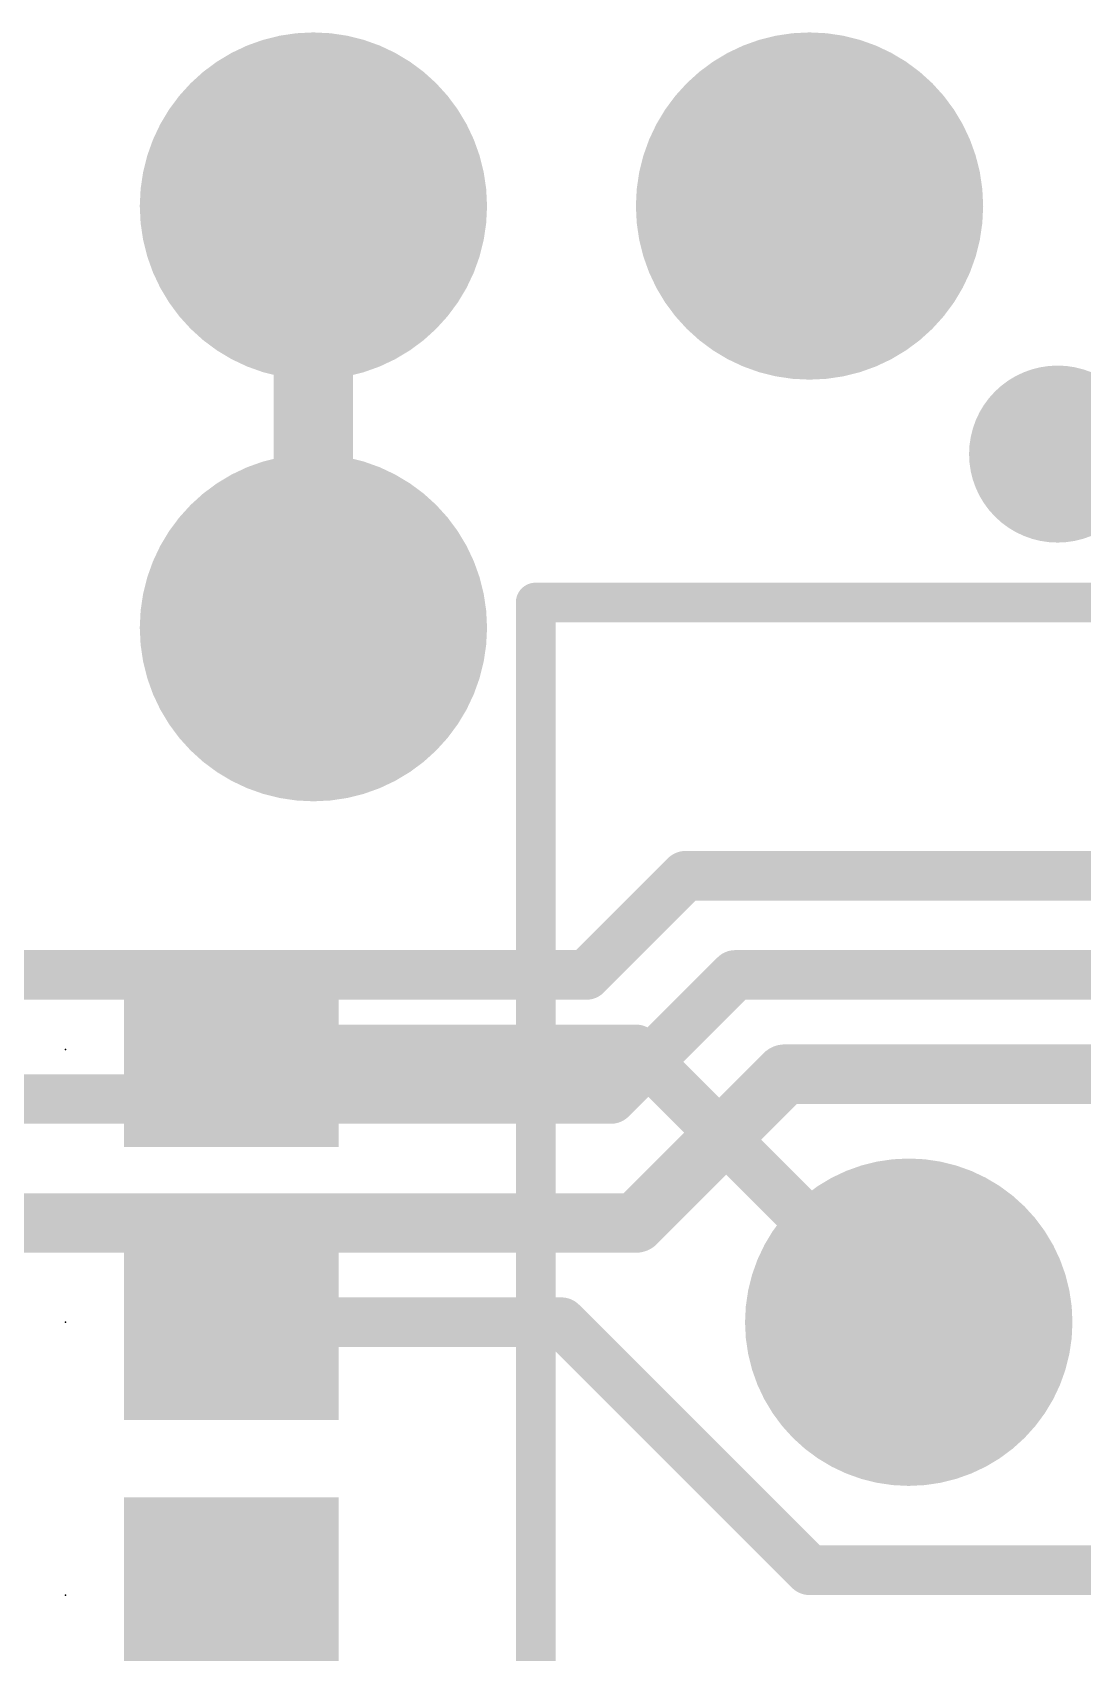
# Model space of a CAD drawing. Extents: x -7.1 to 67.6, y -9 to 27.6.
# Drawn here: x 35.39 to 40.77, y 14.18 to 22.48 of the extents above; entities that cross this region are included whole.
import ezdxf

# ---------------------------------------------------------------- set-up
doc = ezdxf.new("R2010")
doc.units = 0
for name, color, linetype in [('1', 12, 'CONTINUOUS'), ('16', 132, 'CONTINUOUS'), ('17', 110, 'CONTINUOUS'), ('18', 110, 'CONTINUOUS'), ('21', 40, 'CONTINUOUS'), ('23', 53, 'CONTINUOUS')]:
    doc.layers.add(name, color=color, linetype=linetype)

# ---------------------------------------------------------------- blocks, each defined once
blk = doc.blocks.new('RECT')
blk.add_solid([(-0.5, -0.5), (0.5, -0.5), (-0.5, 0.5), (0.5, 0.5)])
blk = doc.blocks.new('ROUNDP')
at = {"const_width": 0.5}
blk.add_lwpolyline([(0, -0.25, 1), (0, 0.25, 1), (0, -0.25)], format="xyb", dxfattribs=at)
blk = doc.blocks.new('ROUNDV')
at = {"const_width": 0.5}
blk.add_lwpolyline([(0, -0.25, 1), (0, 0.25, 1), (0, -0.25)], format="xyb", dxfattribs=at)

msp = doc.modelspace()

# ---------------------------------------------------------------- linework, layer by layer
at = {"layer": '1'}
for points, const_width in [([(36.83, 21.59), (36.83, 19.431)], 0.4064), ([(38.481, 17.272), (36.41, 17.272)], 0.254), ([(39.878, 15.875), (38.481, 17.272)], 0.254), ([(38.1, 15.875), (36.41, 15.875)], 0.254), ([(39.37, 14.605), (38.1, 15.875)], 0.254), ([(39.37, 14.605), (42.418, 14.605)], 0.254), ([(36.41, 14.478), (36.41, 13.081)], 0.4064)]:
    msp.add_lwpolyline(points, dxfattribs=dict(at, const_width=const_width))
for points, const_width in [([(36.9316, 21.59, 1), (36.7284, 21.59)], 0.2032), ([(36.7284, 19.431, 1), (36.9316, 19.431)], 0.2032), ([(36.41, 17.3355, 1), (36.41, 17.2085)], 0.127), ([(38.5259, 17.3169, 1), (38.4361, 17.2271)], 0.127), ([(38.481, 17.2085, 1), (38.481, 17.3355)], 0.127), ([(36.41, 15.9385, 1), (36.41, 15.8115)], 0.127), ([(38.1449, 15.9199, 1), (38.0551, 15.8301)], 0.127), ([(38.1, 15.8115, 1), (38.1, 15.9385)], 0.127), ([(39.8331, 15.8301, 1), (39.9229, 15.9199)], 0.127), ([(39.37, 14.6685, 1), (39.37, 14.5415)], 0.127), ([(39.3251, 14.5601, 1), (39.4149, 14.6499)], 0.127), ([(36.5116, 14.478, 1), (36.3084, 14.478)], 0.2032)]:
    msp.add_lwpolyline(points, format="xyb", dxfattribs=dict(at, const_width=const_width))
at = {"layer": '16'}
for points, const_width in [([(38.227, 17.653), (38.735, 18.161)], 0.254), ([(38.735, 18.161), (44.069, 18.161)], 0.254), ([(9.906, 17.653), (38.227, 17.653)], 0.254), ([(38.354, 17.018), (38.989, 17.653)], 0.254), ([(38.989, 17.653), (43.688, 17.653)], 0.254), ([(39.243, 17.145), (38.481, 16.383)], 0.3048), ([(43.18, 17.145), (39.243, 17.145)], 0.3048), ([(10.795, 17.018), (38.354, 17.018)], 0.254), ([(38.481, 16.383), (11.43, 16.383)], 0.3048)]:
    msp.add_lwpolyline(points, dxfattribs=dict(at, const_width=const_width))
for points, const_width in [([(38.735, 18.2245, 1), (38.735, 18.0975)], 0.127), ([(38.7799, 18.1161, 1), (38.6901, 18.2059)], 0.127), ([(38.1821, 17.6979, 1), (38.2719, 17.6081)], 0.127), ([(38.227, 17.5895, 1), (38.227, 17.7165)], 0.127), ([(38.989, 17.7165, 1), (38.989, 17.5895)], 0.127), ([(39.0339, 17.6081, 1), (38.9441, 17.6979)], 0.127), ([(39.243, 17.2212, 1), (39.243, 17.0688)], 0.1524), ([(39.2969, 17.0911, 1), (39.1891, 17.1989)], 0.1524), ([(38.3091, 17.0629, 1), (38.3989, 16.9731)], 0.127), ([(38.354, 16.9545, 1), (38.354, 17.0815)], 0.127), ([(38.4271, 16.4369, 1), (38.5349, 16.3291)], 0.1524), ([(38.481, 16.3068, 1), (38.481, 16.4592)], 0.1524)]:
    msp.add_lwpolyline(points, format="xyb", dxfattribs=dict(at, const_width=const_width))
at = {"layer": '21', "const_width": 0.2032}
for points in [[(37.968, 19.56), (37.968, 3.23)], [(43.938, 19.56), (37.968, 19.56)]]:
    msp.add_lwpolyline(points, dxfattribs=at)
at = {"layer": '21', "const_width": 0.1016}
for points in [[(38.0188, 19.56, 1), (37.9172, 19.56)], [(37.968, 19.6108, 1), (37.968, 19.5092)]]:
    msp.add_lwpolyline(points, format="xyb", dxfattribs=at)
at = {"layer": '23'}
for p in [(35.56, 17.272), (35.56, 15.875), (35.56, 14.478)]:
    msp.add_point(p, dxfattribs=at)

# ---------------------------------------------------------------- block references
at = {"layer": '1', "xscale": 1.1, "rotation": 180}
for p in [(36.41, 17.272), (36.41, 15.875), (36.41, 14.478)]:
    msp.add_blockref('RECT', p, dxfattribs=at)
at = {"layer": '17', "xscale": 1.778, "yscale": 1.778}
for p in [(36.83, 21.59), (36.83, 21.59), (39.37, 21.59), (39.37, 21.59)]:
    msp.add_blockref('ROUNDP', p, dxfattribs=at)
at = {"layer": '17'}
for p, xscale, yscale, rotation in [((36.83, 19.431), 1.778, 1.778, 90), ((36.83, 19.431), 1.778, 1.778, 90), ((39.878, 15.875), 1.6764, 1.6764, 270), ((39.878, 15.875), 1.6764, 1.6764, 270)]:
    msp.add_blockref('ROUNDP', p, dxfattribs=dict(at, xscale=xscale, yscale=yscale, rotation=rotation))
at = {"layer": '18', "xscale": 0.9064, "yscale": 0.9064}
msp.add_blockref('ROUNDV', (40.64, 20.32), dxfattribs=at)
msp.add_blockref('ROUNDV', (40.64, 20.32), dxfattribs=at)

doc.saveas('drawing.dxf')
